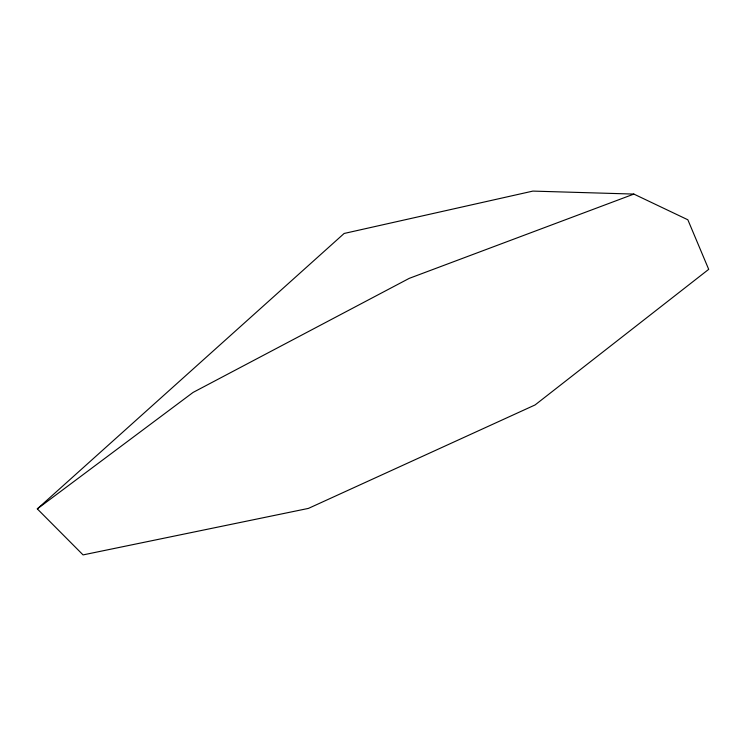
<?xml version="1.0" encoding="UTF-8"?>
<svg xmlns="http://www.w3.org/2000/svg" width="746" height="746" viewBox="0 0 746 746"><rect width="100%" height="100%" fill="white"/><g stroke="black" fill="none" stroke-linecap="round" stroke-linejoin="round"><path stroke-width="1.12" d="M37.3 508.884L344.13 233.47L532.877 191.097L633.867 194.081L687.849 219.781L708.7 269.343L535.078 404.947L308.406 508.408L83.067 554.903L37.3 508.884L193.074 392.424L409.218 278.37L633.867 194.081"/></g></svg>
